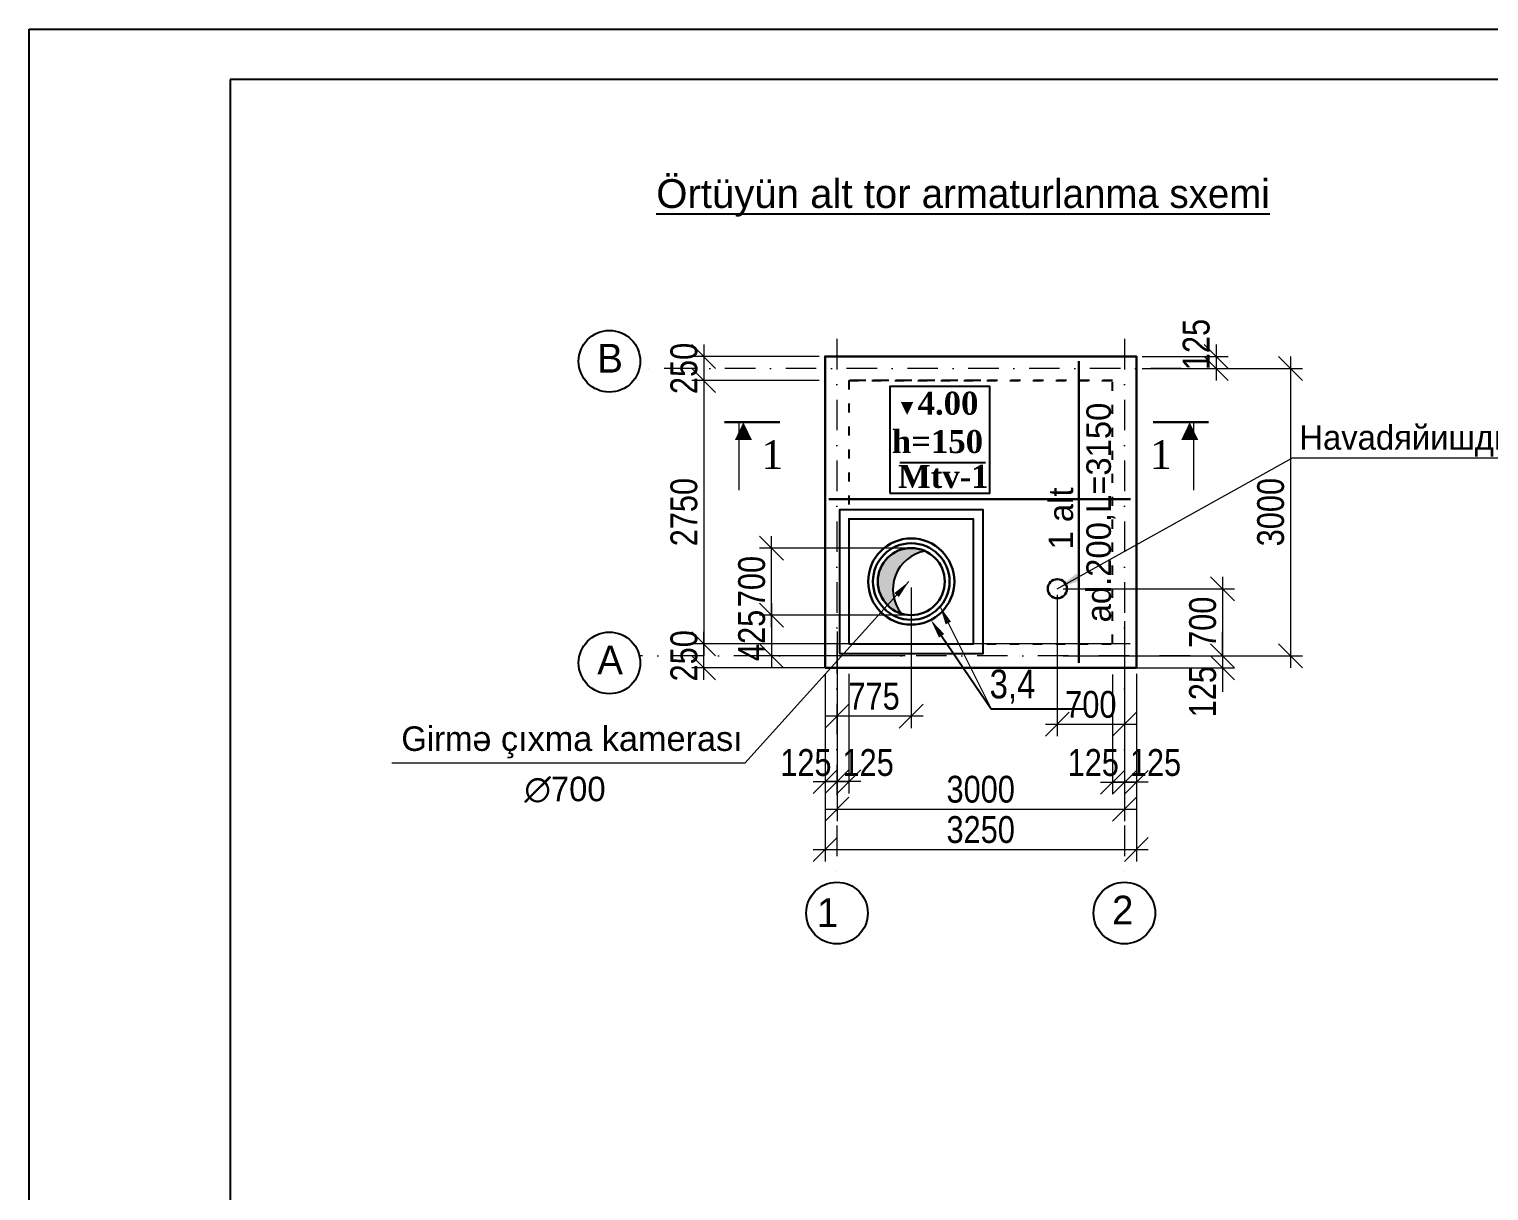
# Model space of a CAD drawing. Header units: millimetres. Extents: x 1177285 to 1225570, y -905119 to -683091.
# Drawn here: x 1183360 to 1198597, y -822443 to -810315 of the extents above; entities that cross this region are included whole.
import ezdxf
from ezdxf import colors
from ezdxf.entities.mleader import LeaderData, LeaderLine
from ezdxf.math import Vec2, Vec3

# ---------------------------------------------------------------- set-up
doc = ezdxf.new("R2010")
doc.units = ezdxf.units.MM
doc.linetypes.add('ACAD_ISO03W100', pattern=[30, 12, -18])
doc.linetypes.add('DASHDOT', pattern=[25.4, 12.7, -6.35, 0, -6.35])
for name, color, linetype, lineweight in [('111_Ном._пера__1', 7, 'Continuous', 100), ('Layer3', 7, 'Continuous', 13), ('РАЗМЕРЫ', 80, 'Continuous', 9)]:
    doc.layers.add(name, color=color, linetype=linetype, lineweight=lineweight)
doc.layers.add('Annotation - Text', color=7, linetype='Continuous')
doc.styles.get("Standard").update_dxf_attribs({"font": 'a3ar(la).ttf'})
doc.styles.add('style1', font='A3TI(LA).TTF', dxfattribs={"height": 200})
doc.styles.add('style3', font='ARIAAL_.TTF', dxfattribs={"height": 300})
doc.styles.add('style6', font='ARIALN.TTF', dxfattribs={"height": 300})
doc.styles.add('Times New Roman', font='times.ttf')
doc.styles.add('yazitipi', font='ARIALN.TTF')
doc.styles.add('СГЕНЕРИР_СТИЛЬ_3', font='a3ar(la).ttf')
doc.dimstyles.new('DIM_100', dxfattribs={"dimscale": 100, "dimtxt": 250, "dimasz": 2.5, "dimexe": 1.25, "dimexo": 0.625, "dimtad": 1, "dimdec": 0, "dimtxsty": 'style1', "dimblk": 'OBLIQUE', "dimcen": 2.5, "dimdle": 1.25, "dimclrd": 251, "dimclre": 251, "dimaunit": 1, "dimadec": 3, "dimazin": 0, "dimtfac": 1, "dimtdec": 0, "dimtmove": 1, "dimatfit": 3, "dimfxl": 1.25, "dimlwd": 5, "dimlwe": 5, "dimarcsym": 0})
doc.dimstyles.new('sevda', dxfattribs={"dimscale": 100, "dimtxt": 2.8, "dimasz": 2.5, "dimexe": 1.25, "dimexo": 0.625, "dimtad": 1, "dimtxsty": 'yazitipi', "dimblk": 'OBLIQUE', "dimcen": 2.5, "dimdle": 1.25, "dimclrd": 253, "dimclre": 253, "dimclrt": 73, "dimaunit": 1, "dimadec": 3, "dimazin": 0, "dimtfac": 1, "dimtmove": 1, "dimatfit": 3, "dimfxl": 1, "dimlwd": 13, "dimlwe": 13, "dimarcsym": 0})

# ---------------------------------------------------------------- blocks, each defined once
blk = doc.blocks.new('_Oblique')
at = {"color": 0, "linetype": 'ByBlock', "lineweight": -2}
blk.add_line((-0.5, -0.5), (0.5, 0.5), dxfattribs=at)
blk = doc.blocks.new('*D34')
at = {"color": 253, "lineweight": 13, "ltscale": 5, "transparency": 16777216}
for p, q in [((1191793, -817044), (1191793, -818582)), ((1194793, -817044), (1194793, -818582)), ((1191668, -818457), (1194918, -818457))]:
    blk.add_line(p, q, dxfattribs=at)
at = {"layer": 'Defpoints', "color": 0, "lineweight": 30, "ltscale": 5, "transparency": 16777216}
for p in [(1191793, -816982), (1194793, -816982), (1194793, -818457)]:
    blk.add_point(p, dxfattribs=at)
at = {"color": 253, "lineweight": 13, "ltscale": 5, "transparency": 16777216, "xscale": 250, "yscale": 250, "zscale": 250, "rotation": 180}
blk.add_blockref('_Oblique', (1191793, -818457), dxfattribs=at)
at = {"color": 253, "lineweight": 13, "ltscale": 5, "transparency": 16777216, "xscale": 250, "yscale": 250, "zscale": 250}
blk.add_blockref('_Oblique', (1194793, -818457), dxfattribs=at)
at = {"color": 73, "ltscale": 5, "transparency": 16777216, "insert": (1193293, -818252), "char_height": 280, "attachment_point": 5, "style": 'yazitipi'}
blk.add_mtext('3000', dxfattribs=at)
blk = doc.blocks.new('*D35')
at = {"color": 253, "lineweight": 13, "ltscale": 15, "transparency": 16777216}
for p, q in [((1191605, -813982), (1190276, -813982)), ((1190401, -813857), (1190401, -816857)), ((1191605, -816732), (1190276, -816732))]:
    blk.add_line(p, q, dxfattribs=at)
at = {"layer": 'Defpoints', "color": 0, "lineweight": 30, "ltscale": 15, "transparency": 16777216}
for p in [(1191668, -813982), (1190401, -816732), (1191668, -816732)]:
    blk.add_point(p, dxfattribs=at)
at = {"color": 253, "lineweight": 13, "ltscale": 15, "transparency": 16777216, "xscale": 250, "yscale": 250, "zscale": 250}
for p, rotation in [((1190401, -813982), 90), ((1190401, -816732), 270)]:
    blk.add_blockref('_Oblique', p, dxfattribs=dict(at, rotation=rotation))
at = {"color": 73, "ltscale": 15, "transparency": 16777216, "insert": (1190196, -815357), "char_height": 280, "attachment_point": 5, "rotation": 90, "style": 'yazitipi'}
blk.add_mtext('2750', dxfattribs=at)
blk = doc.blocks.new('*D36')
at = {"color": 253, "lineweight": 13, "ltscale": 15, "transparency": 16777216}
for p, q in [((1190401, -813607), (1190401, -814107)), ((1191605, -813732), (1190276, -813732)), ((1191605, -813982), (1190276, -813982))]:
    blk.add_line(p, q, dxfattribs=at)
at = {"layer": 'Defpoints', "color": 0, "lineweight": 30, "ltscale": 15, "transparency": 16777216}
for p in [(1191668, -813732), (1190401, -813982), (1191668, -813982)]:
    blk.add_point(p, dxfattribs=at)
at = {"color": 253, "lineweight": 13, "ltscale": 15, "transparency": 16777216, "xscale": 250, "yscale": 250, "zscale": 250}
for p, rotation in [((1190401, -813732), 90), ((1190401, -813982), 270)]:
    blk.add_blockref('_Oblique', p, dxfattribs=dict(at, rotation=rotation))
at = {"color": 73, "ltscale": 15, "transparency": 16777216, "insert": (1190196, -813857), "char_height": 280, "attachment_point": 5, "rotation": 90, "style": 'yazitipi'}
blk.add_mtext('250', dxfattribs=at)
blk = doc.blocks.new('*D37')
at = {"color": 253, "lineweight": 13, "ltscale": 15, "transparency": 16777216}
for p, q in [((1191668, -817044), (1191668, -818296)), ((1191793, -817044), (1191793, -818296)), ((1191543, -818171), (1191918, -818171))]:
    blk.add_line(p, q, dxfattribs=at)
at = {"layer": 'Defpoints', "color": 0, "lineweight": 30, "ltscale": 15, "transparency": 16777216}
for p in [(1191668, -816982), (1191793, -816982), (1191793, -818171)]:
    blk.add_point(p, dxfattribs=at)
at = {"color": 253, "lineweight": 13, "ltscale": 15, "transparency": 16777216, "xscale": 250, "yscale": 250, "zscale": 250, "rotation": 180}
blk.add_blockref('_Oblique', (1191668, -818171), dxfattribs=at)
at = {"color": 253, "lineweight": 13, "ltscale": 15, "transparency": 16777216, "xscale": 250, "yscale": 250, "zscale": 250}
blk.add_blockref('_Oblique', (1191793, -818171), dxfattribs=at)
at = {"color": 73, "ltscale": 15, "transparency": 16777216, "insert": (1191468, -817973), "char_height": 280, "attachment_point": 5, "style": 'yazitipi'}
blk.add_mtext('125', dxfattribs=at)
blk = doc.blocks.new('*D38')
at = {"color": 253, "lineweight": 13, "ltscale": 15, "transparency": 16777216}
for p, q in [((1194918, -817044), (1194918, -818303)), ((1194793, -817052), (1194793, -818303)), ((1195043, -818178), (1194668, -818178))]:
    blk.add_line(p, q, dxfattribs=at)
at = {"layer": 'Defpoints', "color": 0, "lineweight": 30, "ltscale": 15, "transparency": 16777216}
for p in [(1194793, -816989), (1194918, -816982), (1194793, -818178)]:
    blk.add_point(p, dxfattribs=at)
at = {"color": 253, "lineweight": 13, "ltscale": 15, "transparency": 16777216, "xscale": 250, "yscale": 250, "zscale": 250, "rotation": 180}
blk.add_blockref('_Oblique', (1194793, -818178), dxfattribs=at)
at = {"color": 253, "lineweight": 13, "ltscale": 15, "transparency": 16777216, "xscale": 250, "yscale": 250, "zscale": 250}
blk.add_blockref('_Oblique', (1194918, -818178), dxfattribs=at)
at = {"color": 73, "ltscale": 15, "transparency": 16777216, "insert": (1195118, -817973), "char_height": 280, "attachment_point": 5, "style": 'yazitipi'}
blk.add_mtext('125', dxfattribs=at)
blk = doc.blocks.new('*D39')
at = {"color": 253, "lineweight": 13, "ltscale": 15, "transparency": 16777216}
for p, q in [((1194855, -816732), (1190276, -816732)), ((1190401, -817107), (1190401, -816607)), ((1194855, -816982), (1190276, -816982))]:
    blk.add_line(p, q, dxfattribs=at)
at = {"layer": 'Defpoints', "color": 0, "lineweight": 30, "ltscale": 15, "transparency": 16777216}
for p in [(1190401, -816732), (1194918, -816732), (1194918, -816982)]:
    blk.add_point(p, dxfattribs=at)
at = {"color": 253, "lineweight": 13, "ltscale": 15, "transparency": 16777216, "xscale": 250, "yscale": 250, "zscale": 250}
for p, rotation in [((1190401, -816732), 90), ((1190401, -816982), 270)]:
    blk.add_blockref('_Oblique', p, dxfattribs=dict(at, rotation=rotation))
at = {"color": 73, "ltscale": 15, "transparency": 16777216, "insert": (1190196, -816857), "char_height": 280, "attachment_point": 5, "rotation": 90, "style": 'yazitipi'}
blk.add_mtext('250', dxfattribs=at)
blk = doc.blocks.new('*D40')
at = {"color": 253, "lineweight": 13, "ltscale": 15, "transparency": 16777216}
for p, q in [((1194918, -817299), (1194918, -819003)), ((1191668, -817635), (1191668, -819003)), ((1191543, -818878), (1195043, -818878))]:
    blk.add_line(p, q, dxfattribs=at)
at = {"layer": 'Defpoints', "color": 0, "lineweight": 30, "ltscale": 15, "transparency": 16777216}
for p in [(1194918, -817237), (1191668, -817572), (1194918, -818878)]:
    blk.add_point(p, dxfattribs=at)
at = {"color": 253, "lineweight": 13, "ltscale": 15, "transparency": 16777216, "xscale": 250, "yscale": 250, "zscale": 250, "rotation": 180}
blk.add_blockref('_Oblique', (1191668, -818878), dxfattribs=at)
at = {"color": 253, "lineweight": 13, "ltscale": 15, "transparency": 16777216, "xscale": 250, "yscale": 250, "zscale": 250}
blk.add_blockref('_Oblique', (1194918, -818878), dxfattribs=at)
at = {"color": 73, "ltscale": 15, "transparency": 16777216, "insert": (1193293, -818673), "char_height": 280, "attachment_point": 5, "style": 'yazitipi'}
blk.add_mtext('3250', dxfattribs=at)
blk = doc.blocks.new('*D41')
at = {"color": 253, "lineweight": 13, "ltscale": 15, "transparency": 16777216}
for p, q in [((1196527, -813732), (1196527, -816982)), ((1194980, -813857), (1196652, -813857)), ((1194980, -816857), (1196652, -816857))]:
    blk.add_line(p, q, dxfattribs=at)
at = {"layer": 'Defpoints', "color": 0, "lineweight": 30, "ltscale": 15, "transparency": 16777216}
for p in [(1194918, -813857), (1194918, -816857), (1196527, -816857)]:
    blk.add_point(p, dxfattribs=at)
at = {"color": 253, "lineweight": 13, "ltscale": 15, "transparency": 16777216, "xscale": 250, "yscale": 250, "zscale": 250}
for p, rotation in [((1196527, -813857), 90), ((1196527, -816857), 270)]:
    blk.add_blockref('_Oblique', p, dxfattribs=dict(at, rotation=rotation))
at = {"color": 73, "ltscale": 15, "transparency": 16777216, "insert": (1196321, -815357), "char_height": 280, "attachment_point": 5, "rotation": 90, "style": 'yazitipi'}
blk.add_mtext('3000', dxfattribs=at)
blk = doc.blocks.new('*D42')
at = {"color": 253, "lineweight": 13, "ltscale": 15, "transparency": 16777216}
for p, q in [((1194093, -816219), (1194093, -817696)), ((1194793, -816494), (1194793, -817696)), ((1193968, -817571), (1194918, -817571))]:
    blk.add_line(p, q, dxfattribs=at)
at = {"layer": 'Defpoints', "color": 0, "lineweight": 30, "ltscale": 15, "transparency": 16777216}
for p in [(1194093, -816157), (1194793, -816432), (1194793, -817571)]:
    blk.add_point(p, dxfattribs=at)
at = {"color": 253, "lineweight": 13, "ltscale": 15, "transparency": 16777216, "xscale": 250, "yscale": 250, "zscale": 250, "rotation": 180}
blk.add_blockref('_Oblique', (1194093, -817571), dxfattribs=at)
at = {"color": 253, "lineweight": 13, "ltscale": 15, "transparency": 16777216, "xscale": 250, "yscale": 250, "zscale": 250}
blk.add_blockref('_Oblique', (1194793, -817571), dxfattribs=at)
at = {"color": 73, "ltscale": 15, "transparency": 16777216, "insert": (1194443, -817366), "char_height": 280, "attachment_point": 5, "style": 'yazitipi'}
blk.add_mtext('700', dxfattribs=at)
blk = doc.blocks.new('*D90')
at = {"color": 253, "lineweight": 13, "ltscale": 15, "transparency": 16777216}
for p, q in [((1191108, -816557), (1191108, -815607)), ((1192505, -815732), (1190983, -815732)), ((1192498, -816432), (1190983, -816432))]:
    blk.add_line(p, q, dxfattribs=at)
at = {"layer": 'Defpoints', "color": 0, "lineweight": 30, "ltscale": 15, "transparency": 16777216}
for p in [(1191108, -815732), (1192568, -815732), (1192561, -816432)]:
    blk.add_point(p, dxfattribs=at)
at = {"color": 253, "lineweight": 13, "ltscale": 15, "transparency": 16777216, "xscale": 250, "yscale": 250, "zscale": 250}
for p, rotation in [((1191108, -815732), 90), ((1191108, -816432), 270)]:
    blk.add_blockref('_Oblique', p, dxfattribs=dict(at, rotation=rotation))
at = {"color": 73, "ltscale": 15, "transparency": 16777216, "insert": (1190903, -816082), "char_height": 280, "attachment_point": 5, "rotation": 90, "style": 'yazitipi'}
blk.add_mtext('700', dxfattribs=at)
blk = doc.blocks.new('*D91')
at = {"color": 253, "lineweight": 13, "ltscale": 15, "transparency": 16777216}
for p, q in [((1195816, -816857), (1195816, -816607)), ((1194730, -816857), (1195941, -816857)), ((1195816, -816857), (1195816, -816982)), ((1194675, -816982), (1195941, -816982)), ((1195816, -816982), (1195816, -817232))]:
    blk.add_line(p, q, dxfattribs=at)
at = {"layer": 'Defpoints', "color": 0, "lineweight": 30, "ltscale": 15, "transparency": 16777216}
for p in [(1194668, -816857), (1194612, -816982), (1195816, -816982)]:
    blk.add_point(p, dxfattribs=at)
at = {"color": 253, "lineweight": 13, "ltscale": 15, "transparency": 16777216, "xscale": 250, "yscale": 250, "zscale": 250}
for p, rotation in [((1195816, -816857), 270), ((1195816, -816982), 90)]:
    blk.add_blockref('_Oblique', p, dxfattribs=dict(at, rotation=rotation))
at = {"color": 73, "ltscale": 15, "transparency": 16777216, "insert": (1195611, -817232), "char_height": 280, "attachment_point": 5, "rotation": 90, "style": 'yazitipi'}
blk.add_mtext('125', dxfattribs=at)
blk = doc.blocks.new('*D112')
at = {"color": 253, "lineweight": 13, "ltscale": 15, "transparency": 16777216}
for p, q in [((1195750, -813607), (1195750, -813982)), ((1194980, -813732), (1195875, -813732)), ((1194980, -813857), (1195875, -813857))]:
    blk.add_line(p, q, dxfattribs=at)
at = {"layer": 'Defpoints', "color": 0, "lineweight": 30, "ltscale": 15, "transparency": 16777216}
for p in [(1194918, -813732), (1194918, -813857), (1195750, -813857)]:
    blk.add_point(p, dxfattribs=at)
at = {"color": 253, "lineweight": 13, "ltscale": 15, "transparency": 16777216, "xscale": 250, "yscale": 250, "zscale": 250}
for p, rotation in [((1195750, -813732), 90), ((1195750, -813857), 270)]:
    blk.add_blockref('_Oblique', p, dxfattribs=dict(at, rotation=rotation))
at = {"color": 73, "ltscale": 15, "transparency": 16777216, "insert": (1195544, -813607), "char_height": 280, "attachment_point": 5, "rotation": 90, "style": 'yazitipi'}
blk.add_mtext('125', dxfattribs=at)
blk = doc.blocks.new('*D113')
at = {"color": 253, "lineweight": 13, "ltscale": 15, "transparency": 16777216}
for p, q in [((1191793, -817044), (1191793, -818296)), ((1191918, -817044), (1191918, -818296)), ((1192043, -818171), (1191668, -818171))]:
    blk.add_line(p, q, dxfattribs=at)
at = {"layer": 'Defpoints', "color": 0, "lineweight": 30, "ltscale": 15, "transparency": 16777216}
for p in [(1191793, -816982), (1191918, -816982), (1191793, -818171)]:
    blk.add_point(p, dxfattribs=at)
at = {"color": 253, "lineweight": 13, "ltscale": 15, "transparency": 16777216, "xscale": 250, "yscale": 250, "zscale": 250, "rotation": 180}
blk.add_blockref('_Oblique', (1191793, -818171), dxfattribs=at)
at = {"color": 253, "lineweight": 13, "ltscale": 15, "transparency": 16777216, "xscale": 250, "yscale": 250, "zscale": 250}
blk.add_blockref('_Oblique', (1191918, -818171), dxfattribs=at)
at = {"color": 73, "ltscale": 15, "transparency": 16777216, "insert": (1192118, -817973), "char_height": 280, "attachment_point": 5, "style": 'yazitipi'}
blk.add_mtext('125', dxfattribs=at)
blk = doc.blocks.new('*D114')
at = {"color": 253, "lineweight": 13, "ltscale": 15, "transparency": 16777216}
for p, q in [((1194668, -817052), (1194668, -818303)), ((1194793, -817052), (1194793, -818303)), ((1194543, -818178), (1194918, -818178))]:
    blk.add_line(p, q, dxfattribs=at)
at = {"layer": 'Defpoints', "color": 0, "lineweight": 30, "ltscale": 15, "transparency": 16777216}
for p in [(1194668, -816989), (1194793, -816989), (1194793, -818178)]:
    blk.add_point(p, dxfattribs=at)
at = {"color": 253, "lineweight": 13, "ltscale": 15, "transparency": 16777216, "xscale": 250, "yscale": 250, "zscale": 250, "rotation": 180}
blk.add_blockref('_Oblique', (1194668, -818178), dxfattribs=at)
at = {"color": 253, "lineweight": 13, "ltscale": 15, "transparency": 16777216, "xscale": 250, "yscale": 250, "zscale": 250}
blk.add_blockref('_Oblique', (1194793, -818178), dxfattribs=at)
at = {"color": 73, "ltscale": 15, "transparency": 16777216, "insert": (1194468, -817973), "char_height": 280, "attachment_point": 5, "style": 'yazitipi'}
blk.add_mtext('125', dxfattribs=at)
blk = doc.blocks.new('*D115')
at = {"color": 253, "lineweight": 13, "ltscale": 15, "transparency": 16777216}
for p, q in [((1192568, -816144), (1192568, -817611)), ((1191793, -816603), (1191793, -817611)), ((1192693, -817486), (1191668, -817486))]:
    blk.add_line(p, q, dxfattribs=at)
at = {"layer": 'Defpoints', "color": 0, "lineweight": 30, "ltscale": 15, "transparency": 16777216}
for p in [(1192568, -816082), (1191793, -816541), (1191793, -817486)]:
    blk.add_point(p, dxfattribs=at)
at = {"color": 253, "lineweight": 13, "ltscale": 15, "transparency": 16777216, "xscale": 250, "yscale": 250, "zscale": 250, "rotation": 180}
blk.add_blockref('_Oblique', (1191793, -817486), dxfattribs=at)
at = {"color": 253, "lineweight": 13, "ltscale": 15, "transparency": 16777216, "xscale": 250, "yscale": 250, "zscale": 250}
blk.add_blockref('_Oblique', (1192568, -817486), dxfattribs=at)
at = {"color": 73, "ltscale": 15, "transparency": 16777216, "insert": (1192180, -817281), "char_height": 280, "attachment_point": 5, "style": 'yazitipi'}
blk.add_mtext('775', dxfattribs=at)
blk = doc.blocks.new('*D125')
at = {"color": 253, "lineweight": 13, "ltscale": 15, "transparency": 16777216}
for p, q in [((1192498, -816432), (1190983, -816432)), ((1191108, -816307), (1191108, -816982)), ((1192505, -816857), (1190983, -816857))]:
    blk.add_line(p, q, dxfattribs=at)
at = {"layer": 'Defpoints', "color": 0, "lineweight": 30, "ltscale": 15, "transparency": 16777216}
for p in [(1192561, -816432), (1191108, -816857), (1192568, -816857)]:
    blk.add_point(p, dxfattribs=at)
at = {"color": 253, "lineweight": 13, "ltscale": 15, "transparency": 16777216, "xscale": 250, "yscale": 250, "zscale": 250}
for p, rotation in [((1191108, -816432), 90), ((1191108, -816857), 270)]:
    blk.add_blockref('_Oblique', p, dxfattribs=dict(at, rotation=rotation))
at = {"color": 73, "ltscale": 15, "transparency": 16777216, "insert": (1190903, -816644), "char_height": 280, "attachment_point": 5, "rotation": 90, "style": 'yazitipi'}
blk.add_mtext('425', dxfattribs=at)
blk = doc.blocks.new('ntnntyht')
at = {"color": 1, "lineweight": 25}
blk.add_line((1961564, -20955), (2003567, -20955), dxfattribs=at)
at = {"lineweight": 25}
blk.add_line((1961564, -50629), (1961564, -20955), dxfattribs=at)
at = {"color": 1, "lineweight": 25, "ltscale": 15}
blk.add_line((2003045, -21477), (1963653, -21477), dxfattribs=at)
at = {"lineweight": 25, "ltscale": 15}
blk.add_line((1963654, -50106), (1963654, -21476), dxfattribs=at)
blk = doc.blocks.new('*D179')
at = {"color": 253, "lineweight": 13, "ltscale": 15, "transparency": 16777216}
for p, q in [((1195816, -816032), (1195816, -816982)), ((1194155, -816157), (1195941, -816157)), ((1194155, -816857), (1195941, -816857))]:
    blk.add_line(p, q, dxfattribs=at)
at = {"layer": 'Defpoints', "color": 0, "lineweight": 30, "ltscale": 15, "transparency": 16777216}
for p in [(1194093, -816157), (1194093, -816857), (1195816, -816857)]:
    blk.add_point(p, dxfattribs=at)
at = {"color": 253, "lineweight": 13, "ltscale": 15, "transparency": 16777216, "xscale": 250, "yscale": 250, "zscale": 250}
for p, rotation in [((1195816, -816157), 90), ((1195816, -816857), 270)]:
    blk.add_blockref('_Oblique', p, dxfattribs=dict(at, rotation=rotation))
at = {"color": 73, "lineweight": 30, "ltscale": 15, "transparency": 16777216, "insert": (1195611, -816507), "char_height": 280, "attachment_point": 5, "rotation": 90, "style": 'yazitipi'}
blk.add_mtext('700', dxfattribs=at)

msp = doc.modelspace()

# ---------------------------------------------------------------- hatches: boundary and pattern name
at = {"ltscale": 15}
h = msp.add_hatch(color=256, dxfattribs=at)
h.dxf.hatch_style = 1
h.paths.add_polyline_path([(1192713.912, -815763.683, 0.546744392), (1192217.828, -816081.738, 0.329002448), (1192464.594, -816416.167, -0.570771209)])

# ---------------------------------------------------------------- linework, layer by layer
at = {"linetype": 'DASHDOT', "lineweight": 15, "ltscale": 25}
for p, q in [((1191792.827, -813549.299), (1191792.827, -819221.201)), ((1194792.827, -813549.299), (1194792.827, -819221.201)), ((1195386.629, -813856.738), (1189739.033, -813856.738)), ((1195478.123, -816856.738), (1189742.532, -816856.738))]:
    msp.add_line(p, q, dxfattribs=at)
at = {"color": 2, "lineweight": 30, "ltscale": 15}
for p, q in [((1194316.393, -816931.738), (1194316.393, -813781.738)), ((1191706.52, -815221.172), (1194856.52, -815221.172))]:
    msp.add_line(p, q, dxfattribs=at)
at = {"lineweight": 30, "ltscale": 15}
msp.add_lwpolyline([(1191667.827, -816981.738), (1194917.827, -816981.738), (1194917.827, -813731.738), (1191667.827, -813731.738)], close=True, dxfattribs=at)
at = {"linetype": 'ACAD_ISO03W100', "lineweight": 25, "ltscale": 8}
msp.add_lwpolyline([(1191917.827, -813981.738), (1191917.827, -816731.738), (1194667.827, -816731.738), (1194667.827, -813981.738), (1191917.827, -813981.738), (1194667.827, -813981.738), (1193292.827, -813981.738), (1191917.827, -813981.738), (1194667.827, -813981.738)], dxfattribs=at)
at = {"ltscale": 15}
msp.add_lwpolyline([(1192345.739, -815158.318), (1193389.008, -815158.318), (1193389.008, -814045.487), (1192345.739, -814045.487)], close=True, dxfattribs=at)
at = {"color": 71, "lineweight": 25, "ltscale": 8}
for points in [[(1191817.828, -816831.738), (1193317.828, -816831.738), (1193317.828, -815331.738), (1191817.828, -815331.738)], [(1191917.828, -816731.738), (1193217.828, -816731.738), (1193217.828, -815431.738), (1191917.828, -815431.738)]]:
    msp.add_lwpolyline(points, close=True, dxfattribs=at)
at = {"ltscale": 2}
for centre in [(1189417.307, -813781.738), (1189417.307, -816931.738), (1191792.827, -819542.927), (1194792.827, -819542.927)]:
    msp.add_circle(centre, 321.726, dxfattribs=at)
at = {"lineweight": 30, "ltscale": 15}
for centre, radius in [((1192567.828, -816081.738), 450), ((1192567.828, -816081.738), 400), ((1192567.828, -816081.738), 350), ((1194092.827, -816156.738), 100)]:
    msp.add_circle(centre, radius, dxfattribs=at)
at = {"ltscale": 15}
msp.add_arc((1192781.939, -816163.551), 405.614, 99.6549322, 218.5208535, dxfattribs=at)
at = {"layer": 'Annotation - Text', "color": 7, "lineweight": 30, "ltscale": 20}
for p, q in [((1191197.579, -814418.134), (1190618.928, -814418.134)), ((1195093, -814418.134), (1195671.651, -814418.134))]:
    msp.add_line(p, q, dxfattribs=at)
at = {"layer": 'Annotation - Text', "color": 7, "lineweight": 13, "ltscale": 20}
for p, q in [((1190770.786, -815127.981), (1190770.786, -814418.134)), ((1195519.793, -815127.981), (1195519.793, -814418.134))]:
    msp.add_line(p, q, dxfattribs=at)
at = {"layer": 'РАЗМЕРЫ', "color": 0, "linetype": 'ByBlock', "lineweight": -2}
msp.add_lwpolyline([(1192448.927, -814838.552), (1193343.071, -814838.552)], dxfattribs=at)

# ---------------------------------------------------------------- block references
at = {"color": 3, "xscale": 1.004925508461463, "yscale": 1.004925508461463, "zscale": 1.004925508461463}
msp.add_blockref('ntnntyht', (-787866.274, -789257.085), dxfattribs=at)

# ---------------------------------------------------------------- texts
at = {"ltscale": 2, "char_height": 300, "width": 6406.56045, "attachment_point": 3, "style": 'style3'}
for s, insert in [('B', (1189557.948, -813600.353)), ('A', (1189557.948, -816750.353)), ('1', (1191805.973, -819388.215)), ('2', (1194887.476, -819361.542))]:
    msp.add_mtext(s, dxfattribs=dict(at, insert=insert))
at = {"color": 0, "lineweight": 30, "ltscale": 20, "char_height": 300}
for insert, attachment_point in [((1191003.881, -814606.054), 1), ((1195286.697, -814606.054), 3)]:
    msp.add_mtext('{\\fTimes New Roman|b0|i0|c0|p18;1}', dxfattribs=dict(at, insert=insert, attachment_point=attachment_point))
at = {"ltscale": 100, "char_height": 256, "width": 8986.82714, "attachment_point": 3, "style": 'style3'}
for s, insert in [('Girm{\\fArial|b0|i0|c238|p34;ə çıxma kamerası} {\\L   }', (1190808.23, -817593.93)), ('\\A1;{\\fArial|b0|i0|c0|p34;∅}700', (1189377.365, -818119.323))]:
    msp.add_mtext(s, dxfattribs=dict(at, insert=insert))
at = {"layer": '111_Ном._пера__1', "linetype": 'Continuous', "lineweight": 13, "style": 'СГЕНЕРИР_СТИЛЬ_3'}
for s, p in [('ad.200,L=3150', (1194652.259, -816508.237)), ('1 alt', (1194258.006, -815746.37))]:
    msp.add_text(s, height=256, rotation=90, dxfattribs=at).set_placement(p)
msp.add_text('Havadяйишдириcи гурьу', height=256, dxfattribs=at).set_placement((1196619.293, -814705.259))
at = {"layer": 'Annotation - Text', "lineweight": 13, "ltscale": 20, "char_height": 200, "rotation": 180, "style": 'Times New Roman'}
for insert, attachment_point in [((1190665.868, -814639.298), 3), ((1195624.711, -814639.298), 1)]:
    msp.add_mtext_dynamic_manual_height_columns('{\\fArial|b0|i0|c204|p34;\\H1.0833x;▼}', width=1371.9513, gutter_width=12.5, heights=[0], dxfattribs=dict(at, insert=insert, attachment_point=attachment_point))
at = {"layer": 'Layer3', "color": 0, "lineweight": 25, "insert": (1188553.657, -811881.225), "char_height": 520, "width": 9152.51531, "attachment_point": 1}
msp.add_mtext('       {\\fArial|b0|i0|c238|p34;\\H0.5769x;\\LÖrtüyün alt tor \\fA3 Arial AzLat|b0|i0|c204|p34;armaturlanma sxemi\\fArial|b0|i0|c238|p34; \\fA3 Arial AzLat|b0|i0|c204|p34;\\l \\H1.083x; }', dxfattribs=at)
at = {"layer": 'РАЗМЕРЫ', "color": 0, "lineweight": 15, "char_height": 240, "attachment_point": 8}
for s, insert in [('{\\fArial|b0|i0|c162|p34;\\H0.66667x;▼\\fTimes New Roman|b1|i0|c238|p18;\\H1.5x;\\C7;4.00\\Ph=150}', (1192841.597, -814743.552)), ('{\\fTimes New Roman|b1|i0|c238|p18;\\C7;Mtv-1}', (1192902.503, -815108.122))]:
    msp.add_mtext(s, dxfattribs=dict(at, insert=insert))

# ---------------------------------------------------------------- dimensions: what is measured, and where the dimension line sits
at = {"ltscale": 15}
for base, p1, p2, angle, picture, middle in [((1195749.786, -813856.738), (1194917.827, -813731.738), (1194917.827, -813856.738), 90, '*D112', (1195749.786, -813606.738)), ((1190401.256, -813981.738), (1191667.827, -813731.738), (1191667.827, -813981.738), 270, '*D36', (1190401.256, -813856.738)), ((1196526.832, -816856.738), (1194917.827, -813856.738), (1194917.827, -816856.738), 90, '*D41', (1196526.832, -815356.738)), ((1190401.256, -816731.738), (1191667.827, -813981.738), (1191667.827, -816731.738), 270, '*D35', (1190401.256, -815356.738)), ((1191108.314, -815731.738), (1192560.985, -816431.738), (1192567.828, -815731.738), 90, '*D90', (1191108.314, -816081.738)), ((1191108.314, -816856.738), (1192560.985, -816431.738), (1192567.828, -816856.738), 90, '*D125', (1191108.314, -816644.238)), ((1190401.256, -816731.738), (1194917.827, -816981.738), (1194917.827, -816731.738), 90, '*D39', (1190401.256, -816856.738)), ((1195816.08, -816981.738), (1194667.827, -816856.738), (1194612.272, -816981.738), 270, '*D91', (1195816.08, -817231.738)), ((1191792.827, -818170.716), (1191917.827, -816981.738), (1191792.827, -816981.738), 180, '*D113', (1192117.827, -818178.444)), ((1194792.827, -818178.444), (1194917.827, -816981.738), (1194792.827, -816989.467), 180, '*D38', (1195117.827, -818178.444))]:
    dim = msp.add_linear_dim(base=base, p1=p1, p2=p2, angle=angle, dimstyle='sevda', dxfattribs=at)
    dim.commit()
    dim.dimension.update_dxf_attribs({"geometry": picture, "text_midpoint": middle, "dimtype": 160})
dim = msp.add_linear_dim(base=(1191792.827, -817486.339), p1=(1192567.828, -816081.738), p2=(1191792.827, -816540.798), angle=180, dimstyle='sevda', dxfattribs=at)
dim.commit()
dim.dimension.update_dxf_attribs({"geometry": '*D115', "text_midpoint": (1192180.327, -817281.451)})
at = {"lineweight": 30, "ltscale": 15}
dim = msp.add_linear_dim(base=(1195816.08, -816856.738), p1=(1194092.827, -816156.738), p2=(1194092.827, -816856.738), angle=90, dimstyle='sevda', dxfattribs=at)
dim.commit()
dim.dimension.update_dxf_attribs({"geometry": '*D179', "text_midpoint": (1195610.619, -816506.738)})
at = {"ltscale": 15}
for base, p1, p2, picture, middle in [((1194792.827, -817571.311), (1194092.827, -816156.738), (1194792.827, -816431.738), '*D42', (1194442.827, -817571.311)), ((1191792.827, -818170.716), (1191667.827, -816981.738), (1191792.827, -816981.738), '*D37', (1191467.827, -818178.444)), ((1194792.827, -818178.444), (1194667.827, -816989.467), (1194792.827, -816989.467), '*D114', (1194467.827, -818178.444))]:
    dim = msp.add_linear_dim(base=base, p1=p1, p2=p2, dimstyle='sevda', dxfattribs=at)
    dim.commit()
    dim.dimension.update_dxf_attribs({"geometry": picture, "text_midpoint": middle, "dimtype": 160})
at = {"ltscale": 5}
dim = msp.add_linear_dim(base=(1194792.827, -818457.226), p1=(1191792.827, -816981.738), p2=(1194792.827, -816981.738), dimstyle='sevda', dxfattribs=at)
dim.commit()
dim.dimension.update_dxf_attribs({"geometry": '*D34', "text_midpoint": (1193292.827, -818251.765)})
at = {"ltscale": 15}
dim = msp.add_linear_dim(base=(1194917.827, -818878.242), p1=(1191667.827, -817572.295), p2=(1194917.827, -817236.881), dimstyle='sevda', dxfattribs=at)
dim.commit()
dim.dimension.update_dxf_attribs({"geometry": '*D40', "text_midpoint": (1193292.827, -818672.782)})

# ---------------------------------------------------------------- leaders
at = {"ltscale": 5}
msp.add_leader([(1194092.827, -816156.738), (1196548.01, -814788.615), (1200091.93, -814788.615)], dimstyle='DIM_100', override={"dimgap": 0.625, "dimtad": 0}, dxfattribs=at)
at = {"color": 13, "linetype": 'ByBlock', "lineweight": 9}
for points, override in [([(1192542.828, -816081.738), (1190829.185, -817977.145), (1187146.818, -817977.145)], {"dimasz": 1.9, "dimtad": 0}), ([(1192869.664, -816344.216), (1193401.447, -817411.322)], {"dimasz": 1.9, "dimgap": 0.625, "dimtad": 0})]:
    msp.add_leader(points, dimstyle='sevda', override=override, dxfattribs=at)
ml = msp.add_multileader_mtext('Standard', dxfattribs=at)
ml.set_content('{\\fArial Narrow|b0|i0|c238|p34;\\H0.85714x;\\C256;3,4\\H1.1667x;   }', color=3, style='style6')
ml.set_leader_properties()
ml.build(insert=Vec2(0, 0))
ml.multileader.update_dxf_attribs({"text_left_attachment_type": 6, "text_right_attachment_type": 6, "dogleg_length": 0.36, "arrow_head_size": 200})
ctx = ml.context
ctx.base_point, ctx.char_height, ctx.arrow_head_size, ctx.landing_gap_size, ctx.plane_origin = Vec3(1193401.447, -817411.322), 350, 200, 0.15, Vec3(1200212.437, -812954.809)
ctx.left_attachment, ctx.right_attachment, ctx.text_align_type = 6, 6, 1
notes = []
notes.append((ctx, [(1, (1, 1, 0), (1193401.087, -817411.322), (1, 0), 0.36, [(0, [(1192772.543, -816482.477)], 0, [])])]))
ctx.mtext.insert, ctx.mtext.alignment, ctx.mtext.flow_direction = Vec3(1193625.164, -817001.322), 2, 5
for ctx, leaders in notes:
    for number, flags, end, landing, length, lines in leaders:
        leader = LeaderData()
        leader.index, (leader.has_last_leader_line, leader.has_dogleg_vector, leader.attachment_direction) = number, flags
        leader.last_leader_point, leader.dogleg_vector, leader.dogleg_length = Vec3(end), Vec3(landing), length
        for number, points, colour, breaks in lines:
            line = LeaderLine()
            line.index, line.vertices, line.color, line.breaks = number, Vec3.list(points), colors.encode_raw_color(colour), breaks
            leader.lines.append(line)
        ctx.leaders.append(leader)

doc.saveas('drawing.dxf')
